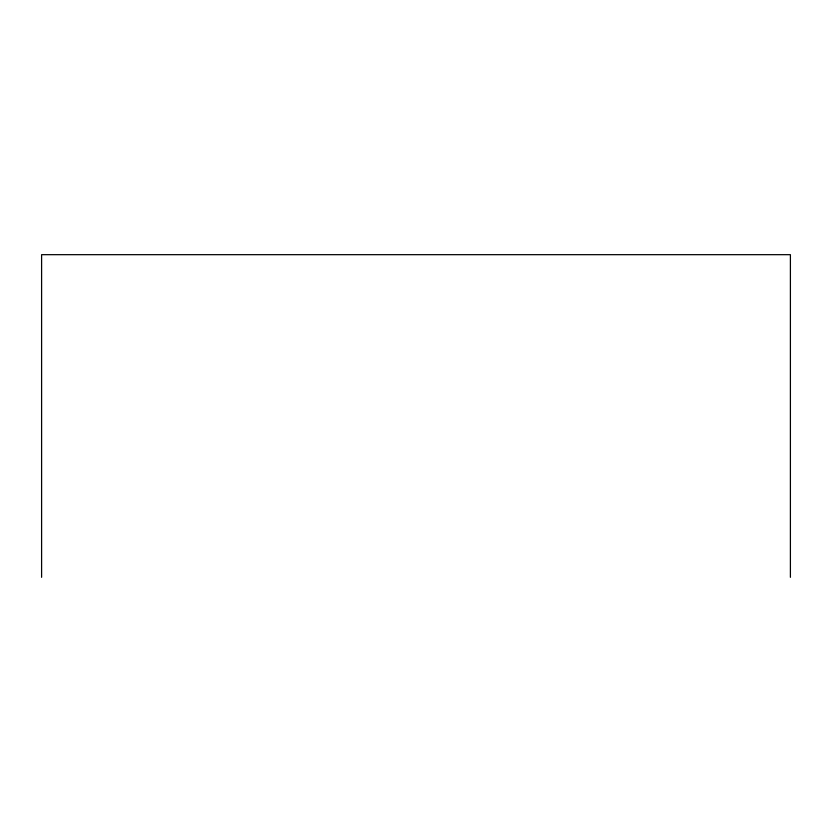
<?xml version="1.0" encoding="UTF-8"?>
<svg xmlns="http://www.w3.org/2000/svg" width="832" height="832" viewBox="0 0 832 832"><rect width="100%" height="100%" fill="white"/><g stroke="black" fill="none" stroke-linecap="round" stroke-linejoin="round"><path stroke-width="1.25" d="M790.4 577.325L790.4 254.675L41.6 254.675L41.6 577.325"/></g></svg>
